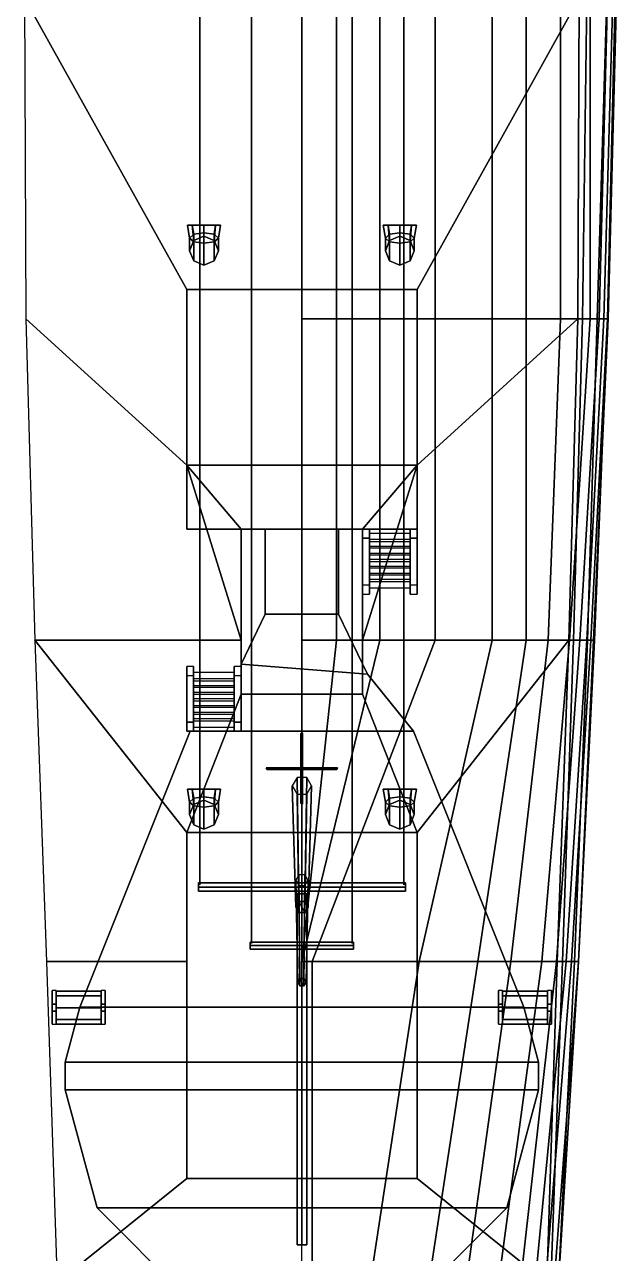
# Model space of a CAD drawing. Extents: x -4.1 to 4.7, y -49.9 to 48.9.
# Drawn here: x -4.02 to 4.56, y -30.26 to -12.44 of the extents above; entities that cross this region are included whole.
import ezdxf

# ---------------------------------------------------------------- set-up
doc = ezdxf.new("R2010")
doc.units = 0
doc.layers.get('0').update_dxf_attribs({"linetype": 'CONTINUOUS'})
doc.layers.add('DECK', color=3, linetype='CONTINUOUS')
doc.layers.add('SUPERSTRUCTURE', color=2, linetype='CONTINUOUS')

msp = doc.modelspace()

# ---------------------------------------------------------------- linework, layer by layer
for points in [[(-1.48, -24.92, 18.17), (-1.48, 22.95, 18.14), (-1.48, 22.95, 18.08), (-1.48, -24.92, 18.11)], [(-1.48, -24.92, 18.11), (-1.48, 22.95, 18.08), (-1.48, 22.95, 18.14), (-1.48, -24.92, 18.17)], [(1.48, -24.92, 18.17), (1.48, 22.95, 18.14), (1.48, 22.95, 18.08), (1.48, -24.92, 18.11)], [(1.48, -24.92, 18.11), (1.48, 22.95, 18.08), (1.48, 22.95, 18.14), (1.48, -24.92, 18.17)], [(-0.73, -25.77, 24.88), (-0.73, 22.13, 24.88), (-0.73, 22.13, 24.84), (-0.73, -25.77, 24.84)], [(-0.73, -25.77, 24.84), (-0.73, 22.13, 24.84), (-0.73, 22.13, 24.88), (-0.73, -25.77, 24.88)], [(0.73, -25.77, 24.88), (0.73, 22.13, 24.88), (0.73, 22.13, 24.84), (0.73, -25.77, 24.84)], [(0.73, -25.77, 24.84), (0.73, 22.13, 24.84), (0.73, 22.13, 24.88), (0.73, -25.77, 24.88)], [(0, -26.11, 26.91), (0, 21.81, 27.02), (0, 21.82, 26.98), (0, -26.11, 26.87)], [(0, -26.11, 26.87), (0, 21.82, 26.98), (0, 21.81, 27.02), (0, -26.11, 26.91)], [(0, -16.71, -3.3), (0, -12.05, -3.3), (0.5, -12.05, -3.24), (0.5, -16.71, -3.23)], [(0.5, -16.71, -3.23), (0.5, -12.05, -3.24), (1.13, -12.05, -3.14), (1.13, -16.71, -3.1)], [(1.13, -16.71, -3.1), (1.13, -12.05, -3.14), (1.93, -12.05, -2.96), (1.93, -16.71, -2.87)], [(1.93, -16.71, -2.87), (1.93, -12.05, -2.96), (2.76, -12.05, -2.68), (2.76, -16.71, -2.52)], [(2.76, -16.71, -2.52), (2.76, -12.05, -2.68), (3.25, -12.05, -2.38), (3.25, -16.71, -2.25)], [(3.25, -16.71, -2.25), (3.25, -12.05, -2.38), (3.75, -12.05, -1.96), (3.75, -16.71, -1.8)], [(3.75, -16.71, -1.8), (3.75, -12.05, -1.96), (4.18, -12.05, -1.38), (4.18, -16.71, -1.16)], [(4, -16.71, 2.4), (4.02, -12.05, 2.4), (4.02, -12.05, 2.5), (4, -16.71, 2.5)], [(4.07, -16.71, 2.2), (4.13, -12.05, 2.2), (4.02, -12.05, 2.4), (4, -16.71, 2.4)], [(4.28, -16.71, 1.35), (4.42, -12.05, 1.35), (4.13, -12.05, 2.2), (4.07, -16.71, 2.2)], [(4.18, -16.71, -1.16), (4.18, -12.05, -1.38), (4.43, -12.05, -0.83), (4.31, -16.71, -0.83)], [(4.43, -16.71, 0.42), (4.56, -12.05, 0.42), (4.42, -12.05, 1.35), (4.28, -16.71, 1.35)], [(4.31, -16.71, -0.83), (4.43, -12.05, -0.83), (4.51, -12.05, -0.53), (4.38, -16.71, -0.53)], [(4.38, -16.71, -0.53), (4.51, -12.05, -0.53), (4.54, -12.05, -0.25), (4.43, -16.71, -0.25)], [(4.44, -16.71), (4.56, -12.05), (4.56, -12.05, 0.42), (4.43, -16.71, 0.42)], [(4.43, -16.71, -0.25), (4.54, -12.05, -0.25), (4.56, -12.05), (4.44, -16.71)], [(0, -21.37, -3.16), (0, -16.71, -3.3), (0.5, -16.71, -3.23), (0.5, -21.37, -3.06)], [(0.5, -21.37, -3.06), (0.5, -16.71, -3.23), (1.13, -16.71, -3.1), (1.13, -21.37, -2.91)], [(1.13, -21.37, -2.91), (1.13, -16.71, -3.1), (1.93, -16.71, -2.87), (1.93, -21.37, -2.69)], [(1.93, -21.37, -2.69), (1.93, -16.71, -2.87), (2.76, -16.71, -2.52), (2.76, -21.37, -2.31)], [(2.76, -21.37, -2.31), (2.76, -16.71, -2.52), (3.25, -16.71, -2.25), (3.25, -21.37, -1.96)], [(3.25, -21.37, -1.96), (3.25, -16.71, -2.25), (3.75, -16.71, -1.8), (3.57, -21.37, -1.65)], [(3.57, -21.37, -1.65), (3.75, -16.71, -1.8), (4.18, -16.71, -1.16), (3.88, -21.37, -1.16)], [(3.94, -21.37, 2.2), (4.07, -16.71, 2.2), (4, -16.71, 2.4), (3.87, -21.37, 2.42)], [(3.87, -21.37, 2.42), (4, -16.71, 2.4), (4, -16.71, 2.5), (3.87, -21.37, 2.5)], [(3.88, -21.37, -1.16), (4.18, -16.71, -1.16), (4.31, -16.71, -0.83), (4.03, -21.37, -0.83)], [(4.14, -21.37, 1.35), (4.28, -16.71, 1.35), (4.07, -16.71, 2.2), (3.94, -21.37, 2.2)], [(4.03, -21.37, -0.83), (4.31, -16.71, -0.83), (4.38, -16.71, -0.53), (4.13, -21.37, -0.53)], [(4.13, -21.37, -0.53), (4.38, -16.71, -0.53), (4.43, -16.71, -0.25), (4.19, -21.37, -0.25)], [(4.24, -21.37, 0.42), (4.43, -16.71, 0.42), (4.28, -16.71, 1.35), (4.14, -21.37, 1.35)], [(4.19, -21.37, -0.25), (4.43, -16.71, -0.25), (4.44, -16.71), (4.23, -21.37)], [(4.23, -21.37), (4.44, -16.71), (4.43, -16.71, 0.42), (4.24, -21.37, 0.42)], [(0.88, -19.76, 5.03), (0.88, -20.57, 2.5), (0.88, -20.7, 2.5), (0.88, -19.89, 5.03)], [(0.98, -19.76, 5.03), (0.98, -20.57, 2.5), (0.88, -20.57, 2.5), (0.88, -19.76, 5.03)], [(0.98, -19.89, 5.03), (0.98, -19.76, 5.03), (0.88, -19.76, 5.03), (0.88, -19.89, 5.03)], [(0.98, -20.7, 2.5), (0.98, -20.57, 2.5), (0.98, -19.76, 5.03), (0.98, -19.89, 5.03)], [(1.57, -19.76, 5.03), (1.57, -20.57, 2.5), (1.57, -20.7, 2.5), (1.57, -19.89, 5.03)], [(1.67, -19.76, 5.03), (1.67, -20.57, 2.5), (1.57, -20.57, 2.5), (1.57, -19.76, 5.03)], [(1.67, -19.89, 5.03), (1.67, -19.76, 5.03), (1.57, -19.76, 5.03), (1.57, -19.89, 5.03)], [(1.67, -20.7, 2.5), (1.67, -20.57, 2.5), (1.67, -19.76, 5.03), (1.67, -19.89, 5.03)], [(0.88, -19.89, 5.03), (0.88, -20.7, 2.5), (0.98, -20.7, 2.5), (0.98, -19.89, 5.03)], [(1.57, -19.89, 5.03), (1.57, -20.7, 2.5), (1.67, -20.7, 2.5), (1.67, -19.89, 5.03)], [(0, -26.03, -2.72), (1.13, -21.37, -2.91), (1.93, -21.37, -2.69), (0.15, -26.03, -2.69)], [(0, -26.03, -2.72), (0, -21.37, -3.16), (0.5, -21.37, -3.06), (0, -26.03, -2.72)], [(0, -26.03, -2.72), (0.5, -21.37, -3.06), (1.13, -21.37, -2.91), (0, -26.03, -2.72)], [(0.15, -26.03, -2.69), (1.93, -21.37, -2.69), (2.76, -21.37, -2.31), (1.7, -26.03, -2.31)], [(1.7, -26.03, -2.31), (2.76, -21.37, -2.31), (3.25, -21.37, -1.96), (2.55, -26.03, -1.96)], [(2.55, -26.03, -1.96), (3.25, -21.37, -1.96), (3.57, -21.37, -1.65), (3.03, -26.03, -1.65)], [(3.03, -26.03, -1.65), (3.57, -21.37, -1.65), (3.88, -21.37, -1.16), (3.48, -26.03, -1.16)], [(3.48, -26.03, -1.16), (3.88, -21.37, -1.16), (4.03, -21.37, -0.83), (3.69, -26.03, -0.83)], [(3.69, -26.03, -0.83), (4.03, -21.37, -0.83), (4.13, -21.37, -0.53), (3.83, -26.03, -0.53)], [(3.7, -26.03, 2.43), (3.87, -21.37, 2.42), (3.87, -21.37, 2.5), (3.7, -26.03, 2.52)], [(3.78, -26.03, 2.2), (3.94, -21.37, 2.2), (3.87, -21.37, 2.42), (3.7, -26.03, 2.43)], [(3.95, -26.03, 1.35), (4.14, -21.37, 1.35), (3.94, -21.37, 2.2), (3.78, -26.03, 2.2)], [(3.83, -26.03, -0.53), (4.13, -21.37, -0.53), (4.19, -21.37, -0.25), (3.91, -26.03, -0.25)], [(3.91, -26.03, -0.25), (4.19, -21.37, -0.25), (4.23, -21.37), (4.01, -26.03, 0.25)], [(4.01, -26.03, 0.77), (4.24, -21.37, 0.42), (4.14, -21.37, 1.35), (3.95, -26.03, 1.35)], [(4.01, -26.03, 0.25), (4.23, -21.37), (4.24, -21.37, 0.42), (4.01, -26.03, 0.77)], [(-1.67, -21.75, 2.5), (-1.67, -21.88, 2.5), (-1.67, -22.69, 5.03), (-1.67, -22.56, 5.03)], [(-1.57, -22.56, 5.03), (-1.57, -21.75, 2.5), (-1.67, -21.75, 2.5), (-1.67, -22.56, 5.03)], [(-1.67, -22.69, 5.03), (-1.67, -21.88, 2.5), (-1.57, -21.88, 2.5), (-1.57, -22.69, 5.03)], [(-1.57, -22.69, 5.03), (-1.57, -21.88, 2.5), (-1.57, -21.75, 2.5), (-1.57, -22.56, 5.03)], [(-0.98, -21.75, 2.5), (-0.98, -21.88, 2.5), (-0.98, -22.69, 5.03), (-0.98, -22.56, 5.03)], [(-0.88, -22.56, 5.03), (-0.88, -21.75, 2.5), (-0.98, -21.75, 2.5), (-0.98, -22.56, 5.03)], [(-0.98, -22.69, 5.03), (-0.98, -21.88, 2.5), (-0.88, -21.88, 2.5), (-0.88, -22.69, 5.03)], [(-0.88, -22.69, 5.03), (-0.88, -21.88, 2.5), (-0.88, -21.75, 2.5), (-0.88, -22.56, 5.03)], [(-1.67, -22.56, 5.03), (-1.67, -22.69, 5.03), (-1.57, -22.69, 5.03), (-1.57, -22.56, 5.03)], [(-0.98, -22.56, 5.03), (-0.98, -22.69, 5.03), (-0.88, -22.69, 5.03), (-0.88, -22.56, 5.03)], [(0.007, -22.864, 6.624), (-0.015, -22.873, 6.633), (-0.015, -22.725, 6.99), (0.007, -22.712, 6.99)], [(0.007, -22.712, 6.99), (-0.015, -22.725, 6.99), (-0.015, -22.873, 7.347), (0.007, -22.864, 7.356)], [(-0.015, -22.873, 6.633), (0.007, -22.882, 6.642), (0.007, -22.738, 6.99), (-0.015, -22.725, 6.99)], [(-0.015, -22.725, 6.99), (0.007, -22.738, 6.99), (0.007, -22.882, 7.338), (-0.015, -22.873, 7.347)], [(0.007, -22.882, 6.642), (0.007, -22.864, 6.624), (0.007, -22.712, 6.99), (0.007, -22.738, 6.99)], [(0.007, -22.738, 6.99), (0.007, -22.712, 6.99), (0.007, -22.864, 7.356), (0.007, -22.882, 7.338)], [(0.007, -23.23, 6.472), (-0.015, -23.23, 6.485), (-0.015, -22.873, 6.633), (0.007, -22.864, 6.624)], [(0.007, -22.864, 7.356), (-0.015, -22.873, 7.347), (-0.015, -23.23, 7.495), (0.007, -23.23, 7.508)], [(-0.015, -23.23, 6.485), (0.007, -23.23, 6.498), (0.007, -22.882, 6.642), (-0.015, -22.873, 6.633)], [(-0.015, -22.873, 7.347), (0.007, -22.882, 7.338), (0.007, -23.23, 7.482), (-0.015, -23.23, 7.495)], [(0.007, -23.23, 6.498), (0.007, -23.23, 6.472), (0.007, -22.864, 6.624), (0.007, -22.882, 6.642)], [(0.007, -22.882, 7.338), (0.007, -22.864, 7.356), (0.007, -23.23, 7.508), (0.007, -23.23, 7.482)], [(-0.366, -23.222, 6.624), (-0.357, -23.245, 6.633), (-0.505, -23.245, 6.99), (-0.518, -23.222, 6.99)], [(-0.348, -23.222, 6.642), (-0.366, -23.222, 6.624), (-0.518, -23.222, 6.99), (-0.492, -23.222, 6.99)], [(-0.518, -23.222, 6.99), (-0.505, -23.245, 6.99), (-0.357, -23.245, 7.347), (-0.366, -23.222, 7.356)], [(-0.492, -23.222, 6.99), (-0.518, -23.222, 6.99), (-0.366, -23.222, 7.356), (-0.348, -23.222, 7.338)], [(-0.357, -23.245, 6.633), (-0.348, -23.222, 6.642), (-0.492, -23.222, 6.99), (-0.505, -23.245, 6.99)], [(-0.505, -23.245, 6.99), (-0.492, -23.222, 6.99), (-0.348, -23.222, 7.338), (-0.357, -23.245, 7.347)], [(0, -23.222, 6.472), (0, -23.245, 6.485), (-0.357, -23.245, 6.633), (-0.366, -23.222, 6.624)], [(0, -23.222, 6.498), (0, -23.222, 6.472), (-0.366, -23.222, 6.624), (-0.348, -23.222, 6.642)], [(-0.366, -23.222, 7.356), (-0.357, -23.245, 7.347), (0, -23.245, 7.495), (0, -23.222, 7.508)], [(-0.348, -23.222, 7.338), (-0.366, -23.222, 7.356), (0, -23.222, 7.508), (0, -23.222, 7.482)], [(0, -23.245, 6.485), (0, -23.222, 6.498), (-0.348, -23.222, 6.642), (-0.357, -23.245, 6.633)], [(-0.357, -23.245, 7.347), (-0.348, -23.222, 7.338), (0, -23.222, 7.482), (0, -23.245, 7.495)], [(0.007, -23.217, 5.03), (-0.015, -23.23, 5.03), (-0.015, -23.23, 6.49), (0.007, -23.217, 6.5)], [(0.007, -23.596, 6.624), (-0.015, -23.587, 6.633), (-0.015, -23.23, 6.485), (0.007, -23.23, 6.472)], [(-0.015, -23.587, 6.633), (0.007, -23.578, 6.642), (0.007, -23.23, 6.498), (-0.015, -23.23, 6.485)], [(-0.015, -23.23, 5.03), (0.007, -23.243, 5.03), (0.007, -23.243, 6.49), (-0.015, -23.23, 6.49)], [(0.007, -23.23, 7.508), (-0.015, -23.23, 7.495), (-0.015, -23.587, 7.347), (0.007, -23.596, 7.356)], [(-0.015, -23.23, 7.495), (0.007, -23.23, 7.482), (0.007, -23.578, 7.338), (-0.015, -23.587, 7.347)], [(0.366, -23.222, 6.624), (0.357, -23.245, 6.633), (0, -23.245, 6.485), (0, -23.222, 6.472)], [(0.348, -23.222, 6.642), (0.366, -23.222, 6.624), (0, -23.222, 6.472), (0, -23.222, 6.498)], [(0.357, -23.245, 6.633), (0.348, -23.222, 6.642), (0, -23.222, 6.498), (0, -23.245, 6.485)], [(0, -23.222, 7.508), (0, -23.245, 7.495), (0.357, -23.245, 7.347), (0.366, -23.222, 7.356)], [(0, -23.222, 7.482), (0, -23.222, 7.508), (0.366, -23.222, 7.356), (0.348, -23.222, 7.338)], [(0, -23.245, 7.495), (0, -23.222, 7.482), (0.348, -23.222, 7.338), (0.357, -23.245, 7.347)], [(0.007, -23.243, 5.03), (0.007, -23.217, 5.03), (0.007, -23.217, 6.5), (0.007, -23.243, 6.49)], [(0.007, -23.578, 6.642), (0.007, -23.596, 6.624), (0.007, -23.23, 6.472), (0.007, -23.23, 6.498)], [(0.007, -23.23, 7.482), (0.007, -23.23, 7.508), (0.007, -23.596, 7.356), (0.007, -23.578, 7.338)], [(0.492, -23.222, 6.99), (0.518, -23.222, 6.99), (0.366, -23.222, 6.624), (0.348, -23.222, 6.642)], [(0.505, -23.245, 6.99), (0.492, -23.222, 6.99), (0.348, -23.222, 6.642), (0.357, -23.245, 6.633)], [(0.348, -23.222, 7.338), (0.366, -23.222, 7.356), (0.518, -23.222, 6.99), (0.492, -23.222, 6.99)], [(0.357, -23.245, 7.347), (0.348, -23.222, 7.338), (0.492, -23.222, 6.99), (0.505, -23.245, 6.99)], [(0.518, -23.222, 6.99), (0.505, -23.245, 6.99), (0.357, -23.245, 6.633), (0.366, -23.222, 6.624)], [(0.366, -23.222, 7.356), (0.357, -23.245, 7.347), (0.505, -23.245, 6.99), (0.518, -23.222, 6.99)], [(-0.07, -23.359, 2.51), (-0.14, -23.48, 2.51), (-0.09, -25.24, 18.21), (-0.045, -25.162, 18.21)], [(-0.14, -23.48, 2.51), (-0.07, -23.601, 2.51), (-0.045, -25.318, 18.21), (-0.09, -25.24, 18.21)], [(0.07, -23.359, 2.51), (-0.07, -23.359, 2.51), (-0.045, -25.162, 18.21), (0.045, -25.162, 18.21)], [(0.14, -23.48, 2.51), (0.07, -23.359, 2.51), (0.045, -25.162, 18.21), (0.09, -25.24, 18.21)], [(0.07, -23.601, 2.51), (0.14, -23.48, 2.51), (0.09, -25.24, 18.21), (0.045, -25.318, 18.21)], [(-0.07, -23.601, 2.51), (0.07, -23.601, 2.51), (0.045, -25.318, 18.21), (-0.045, -25.318, 18.21)], [(-0.015, -23.735, 6.99), (0.007, -23.722, 6.99), (0.007, -23.578, 6.642), (-0.015, -23.587, 6.633)], [(-0.015, -23.587, 7.347), (0.007, -23.578, 7.338), (0.007, -23.722, 6.99), (-0.015, -23.735, 6.99)], [(0.007, -23.748, 6.99), (-0.015, -23.735, 6.99), (-0.015, -23.587, 6.633), (0.007, -23.596, 6.624)], [(0.007, -23.596, 7.356), (-0.015, -23.587, 7.347), (-0.015, -23.735, 6.99), (0.007, -23.748, 6.99)], [(0.007, -23.722, 6.99), (0.007, -23.748, 6.99), (0.007, -23.596, 6.624), (0.007, -23.578, 6.642)], [(0.007, -23.578, 7.338), (0.007, -23.596, 7.356), (0.007, -23.748, 6.99), (0.007, -23.722, 6.99)], [(-0.045, -24.772, 16.2), (-0.09, -24.85, 16.2), (-0.06, -26.33, 28.32), (-0.03, -26.278, 28.32)], [(0.045, -24.772, 16.2), (-0.045, -24.772, 16.2), (-0.03, -26.278, 28.32), (0.03, -26.278, 28.32)], [(0.09, -24.85, 16.2), (0.045, -24.772, 16.2), (0.03, -26.278, 28.32), (0.06, -26.33, 28.32)], [(-1.5, -24.95, 18.08), (-1.5, -24.89, 18.14), (1.5, -24.89, 18.14), (1.5, -24.95, 18.08)], [(-1.5, -24.89, 18.14), (-1.5, -24.95, 18.2), (1.5, -24.95, 18.2), (1.5, -24.89, 18.14)], [(-1.5, -24.89, 18.14), (-1.5, -24.95, 18.08), (-1.5, -25.01, 18.14), (-1.5, -24.95, 18.2)], [(-1.5, -25.01, 18.14), (-1.5, -24.95, 18.08), (1.5, -24.95, 18.08), (1.5, -25.01, 18.14)], [(-1.5, -24.95, 18.2), (-1.5, -25.01, 18.14), (1.5, -25.01, 18.14), (1.5, -24.95, 18.2)], [(-0.09, -24.85, 16.2), (-0.045, -24.928, 16.2), (-0.03, -26.382, 28.32), (-0.06, -26.33, 28.32)], [(-0.045, -24.928, 16.2), (0.045, -24.928, 16.2), (0.03, -26.382, 28.32), (-0.03, -26.382, 28.32)], [(0.045, -24.928, 16.2), (0.09, -24.85, 16.2), (0.06, -26.33, 28.32), (0.03, -26.382, 28.32)], [(1.5, -24.95, 18.2), (1.5, -25.01, 18.14), (1.5, -24.95, 18.08), (1.5, -24.89, 18.14)], [(-0.07, -25.32, 16.27), (0, -25.32, 16.34), (0, -25.05, 16.34), (-0.07, -25.05, 16.27)], [(0, -25.32, 16.2), (-0.07, -25.32, 16.27), (-0.07, -25.05, 16.27), (0, -25.05, 16.2)], [(0, -25.32, 16.34), (0.07, -25.32, 16.27), (0.07, -25.05, 16.27), (0, -25.05, 16.34)], [(0.07, -25.32, 16.27), (0, -25.32, 16.2), (0, -25.05, 16.2), (0.07, -25.05, 16.27)], [(-0.09, -25.24, 18.21), (-0.045, -25.318, 18.21), (0.045, -25.318, 18.21), (-0.045, -25.162, 18.21)], [(-0.045, -25.162, 18.21), (0.045, -25.318, 18.21), (0.09, -25.24, 18.21), (0.045, -25.162, 18.21)], [(-0.07, -30.14, 18.4), (0, -30.14, 18.47), (0, -25.32, 16.34), (-0.07, -25.32, 16.27)], [(0, -30.14, 18.33), (-0.07, -30.14, 18.4), (-0.07, -25.32, 16.27), (0, -25.32, 16.2)], [(0, -30.14, 18.47), (0.07, -30.14, 18.4), (0.07, -25.32, 16.27), (0, -25.32, 16.34)], [(0.07, -30.14, 18.4), (0, -30.14, 18.33), (0, -25.32, 16.2), (0.07, -25.32, 16.27)], [(-0.75, -25.8, 24.81), (-0.75, -25.75, 24.86), (0.75, -25.75, 24.86), (0.75, -25.8, 24.81)], [(-0.75, -25.75, 24.86), (-0.75, -25.8, 24.91), (0.75, -25.8, 24.91), (0.75, -25.75, 24.86)], [(-0.75, -25.75, 24.86), (-0.75, -25.8, 24.81), (-0.75, -25.85, 24.86), (-0.75, -25.8, 24.91)], [(-0.75, -25.85, 24.86), (-0.75, -25.8, 24.81), (0.75, -25.8, 24.81), (0.75, -25.85, 24.86)], [(-0.75, -25.8, 24.91), (-0.75, -25.85, 24.86), (0.75, -25.85, 24.86), (0.75, -25.8, 24.91)], [(0.75, -25.8, 24.91), (0.75, -25.85, 24.86), (0.75, -25.8, 24.81), (0.75, -25.75, 24.86)], [(0, -30.69, -2.18), (0, -26.03, -2.72), (0.15, -26.03, -2.69), (0.15, -30.69, -2.15)], [(0.15, -30.69, -2.15), (0.15, -26.03, -2.69), (1.7, -26.03, -2.31), (0.99, -30.69, -1.98)], [(0.99, -30.69, -1.98), (1.7, -26.03, -2.31), (2.55, -26.03, -1.96), (1.84, -30.69, -1.75)], [(1.84, -30.69, -1.75), (2.55, -26.03, -1.96), (3.03, -26.03, -1.65), (2.38, -30.69, -1.51)], [(2.38, -30.69, -1.51), (3.03, -26.03, -1.65), (3.48, -26.03, -1.16), (2.85, -30.69, -1.16)], [(2.85, -30.69, -1.16), (3.48, -26.03, -1.16), (3.69, -26.03, -0.83), (3.17, -30.69, -0.83)], [(3.17, -30.69, -0.83), (3.69, -26.03, -0.83), (3.83, -26.03, -0.53), (3.38, -30.69, -0.53)], [(3.38, -30.69, -0.53), (3.83, -26.03, -0.53), (3.91, -26.03, -0.25), (3.53, -30.69, -0.25)], [(3.53, -30.69, -0.25), (3.91, -26.03, -0.25), (4.01, -26.03, 0.25), (3.66, -30.69, 0.25)], [(3.61, -30.69, 2.2), (3.78, -26.03, 2.2), (3.7, -26.03, 2.43), (3.55, -30.69, 2.47)], [(3.55, -30.69, 2.47), (3.7, -26.03, 2.43), (3.7, -26.03, 2.52), (3.55, -30.69, 2.56)], [(3.72, -30.69, 1.35), (3.95, -26.03, 1.35), (3.78, -26.03, 2.2), (3.61, -30.69, 2.2)], [(3.66, -30.69, 0.25), (4.01, -26.03, 0.25), (4.01, -26.03, 0.77), (3.72, -30.69, 0.77)], [(3.72, -30.69, 0.77), (4.01, -26.03, 0.77), (3.95, -26.03, 1.35), (3.72, -30.69, 1.35)], [(-0.06, -26.33, 28.32), (-0.03, -26.382, 28.32), (0.03, -26.382, 28.32), (-0.03, -26.278, 28.32)], [(-0.03, -26.278, 28.32), (0.03, -26.382, 28.32), (0.06, -26.33, 28.32), (0.03, -26.278, 28.32)], [(-3.56, -26.65, 3.3), (-3.56, -26.45, 2.52), (-3.62, -26.45, 2.52), (-3.62, -26.65, 3.3)], [(-3.62, -26.65, 3.3), (-3.62, -26.45, 2.52), (-3.62, -26.94, 2.52), (-3.62, -26.75, 3.3)], [(-3.56, -26.94, 2.52), (-3.56, -26.45, 2.52), (-3.56, -26.65, 3.3), (-3.56, -26.75, 3.3)], [(-3.56, -26.46, 3.21), (-3.56, -26.53, 3.38), (-2.91, -26.53, 3.38), (-2.91, -26.46, 3.21)], [(-3.56, -26.53, 3.04), (-3.56, -26.46, 3.21), (-2.91, -26.46, 3.21), (-2.91, -26.53, 3.04)], [(-3.56, -26.46, 3.21), (-3.56, -26.87, 3.04), (-3.56, -26.94, 3.21), (-3.56, -26.53, 3.38)], [(-3.56, -26.53, 3.04), (-3.56, -26.7, 2.97), (-3.56, -26.87, 3.04), (-3.56, -26.46, 3.21)], [(-3.56, -26.53, 3.38), (-3.56, -26.7, 3.45), (-2.91, -26.7, 3.45), (-2.91, -26.53, 3.38)], [(-3.56, -26.7, 2.97), (-3.56, -26.53, 3.04), (-2.91, -26.53, 3.04), (-2.91, -26.7, 2.97)], [(-3.56, -26.53, 3.38), (-3.56, -26.94, 3.21), (-3.56, -26.87, 3.38), (-3.56, -26.7, 3.45)], [(-2.91, -26.65, 3.3), (-2.91, -26.45, 2.52), (-2.91, -26.94, 2.52), (-2.91, -26.75, 3.3)], [(-2.85, -26.65, 3.3), (-2.85, -26.45, 2.52), (-2.91, -26.45, 2.52), (-2.91, -26.65, 3.3)], [(-2.91, -26.53, 3.38), (-2.91, -26.94, 3.21), (-2.91, -26.87, 3.04), (-2.91, -26.46, 3.21)], [(-2.91, -26.46, 3.21), (-2.91, -26.87, 3.04), (-2.91, -26.7, 2.97), (-2.91, -26.53, 3.04)], [(-2.91, -26.7, 3.45), (-2.91, -26.87, 3.38), (-2.91, -26.94, 3.21), (-2.91, -26.53, 3.38)], [(-2.85, -26.94, 2.52), (-2.85, -26.45, 2.52), (-2.85, -26.65, 3.3), (-2.85, -26.75, 3.3)], [(2.85, -26.65, 3.3), (2.85, -26.45, 2.52), (2.85, -26.94, 2.52), (2.85, -26.75, 3.3)], [(2.91, -26.65, 3.3), (2.91, -26.45, 2.52), (2.85, -26.45, 2.52), (2.85, -26.65, 3.3)], [(2.91, -26.94, 2.52), (2.91, -26.45, 2.52), (2.91, -26.65, 3.3), (2.91, -26.75, 3.3)], [(2.91, -26.53, 3.04), (2.91, -26.46, 3.21), (3.56, -26.46, 3.21), (3.56, -26.53, 3.04)], [(2.91, -26.46, 3.21), (2.91, -26.53, 3.38), (3.56, -26.53, 3.38), (3.56, -26.46, 3.21)], [(2.91, -26.46, 3.21), (2.91, -26.87, 3.04), (2.91, -26.94, 3.21), (2.91, -26.53, 3.38)], [(2.91, -26.53, 3.04), (2.91, -26.7, 2.97), (2.91, -26.87, 3.04), (2.91, -26.46, 3.21)], [(2.91, -26.7, 2.97), (2.91, -26.53, 3.04), (3.56, -26.53, 3.04), (3.56, -26.7, 2.97)], [(2.91, -26.53, 3.38), (2.91, -26.7, 3.45), (3.56, -26.7, 3.45), (3.56, -26.53, 3.38)], [(2.91, -26.53, 3.38), (2.91, -26.94, 3.21), (2.91, -26.87, 3.38), (2.91, -26.7, 3.45)], [(3.56, -26.65, 3.3), (3.56, -26.45, 2.52), (3.56, -26.94, 2.52), (3.56, -26.75, 3.3)], [(3.62, -26.65, 3.3), (3.62, -26.45, 2.52), (3.56, -26.45, 2.52), (3.56, -26.65, 3.3)], [(3.56, -26.53, 3.38), (3.56, -26.94, 3.21), (3.56, -26.87, 3.04), (3.56, -26.46, 3.21)], [(3.56, -26.46, 3.21), (3.56, -26.87, 3.04), (3.56, -26.7, 2.97), (3.56, -26.53, 3.04)], [(3.56, -26.7, 3.45), (3.56, -26.87, 3.38), (3.56, -26.94, 3.21), (3.56, -26.53, 3.38)], [(3.62, -26.94, 2.52), (3.62, -26.45, 2.52), (3.62, -26.65, 3.3), (3.62, -26.75, 3.3)], [(-3.56, -26.75, 3.3), (-3.56, -26.65, 3.3), (-3.62, -26.65, 3.3), (-3.62, -26.75, 3.3)], [(-3.56, -26.7, 3.45), (-3.56, -26.87, 3.38), (-2.91, -26.87, 3.38), (-2.91, -26.7, 3.45)], [(-3.56, -26.87, 3.04), (-3.56, -26.7, 2.97), (-2.91, -26.7, 2.97), (-2.91, -26.87, 3.04)], [(-2.85, -26.75, 3.3), (-2.85, -26.65, 3.3), (-2.91, -26.65, 3.3), (-2.91, -26.75, 3.3)], [(2.91, -26.75, 3.3), (2.91, -26.65, 3.3), (2.85, -26.65, 3.3), (2.85, -26.75, 3.3)], [(2.91, -26.87, 3.04), (2.91, -26.7, 2.97), (3.56, -26.7, 2.97), (3.56, -26.87, 3.04)], [(2.91, -26.7, 3.45), (2.91, -26.87, 3.38), (3.56, -26.87, 3.38), (3.56, -26.7, 3.45)], [(3.62, -26.75, 3.3), (3.62, -26.65, 3.3), (3.56, -26.65, 3.3), (3.56, -26.75, 3.3)], [(-3.62, -26.75, 3.3), (-3.62, -26.94, 2.52), (-3.56, -26.94, 2.52), (-3.56, -26.75, 3.3)], [(-3.56, -26.87, 3.38), (-3.56, -26.94, 3.21), (-2.91, -26.94, 3.21), (-2.91, -26.87, 3.38)], [(-3.56, -26.94, 3.21), (-3.56, -26.87, 3.04), (-2.91, -26.87, 3.04), (-2.91, -26.94, 3.21)], [(-2.91, -26.75, 3.3), (-2.91, -26.94, 2.52), (-2.85, -26.94, 2.52), (-2.85, -26.75, 3.3)], [(2.85, -26.75, 3.3), (2.85, -26.94, 2.52), (2.91, -26.94, 2.52), (2.91, -26.75, 3.3)], [(2.91, -26.94, 3.21), (2.91, -26.87, 3.04), (3.56, -26.87, 3.04), (3.56, -26.94, 3.21)], [(2.91, -26.87, 3.38), (2.91, -26.94, 3.21), (3.56, -26.94, 3.21), (3.56, -26.87, 3.38)], [(3.56, -26.75, 3.3), (3.56, -26.94, 2.52), (3.62, -26.94, 2.52), (3.62, -26.75, 3.3)], [(0, -30.14, 18.47), (-0.07, -30.14, 18.4), (0, -30.14, 18.33), (0.07, -30.14, 18.4)]]:
    msp.add_3dface(points)
at = {"layer": 'DECK', "color": 3}
for points in [[(1.67, -16.28, 2.5), (4.02, -12.05, 2.5), (-4.02, -12.05, 2.5), (-1.67, -16.28, 2.5)], [(-1.67, -18.83, 2.5), (-1.67, -16.28, 2.5), (-4.02, -12.05, 2.5), (-4, -16.71, 2.5)], [(4, -16.71, 2.5), (4.02, -12.05, 2.5), (1.67, -16.28, 2.5), (1.67, -18.83, 2.5)], [(-0.88, -21.37, 2.5), (-1.67, -18.83, 2.5), (-4, -16.71, 2.5), (-3.87, -21.37, 2.5)], [(3.87, -21.37, 2.5), (4, -16.71, 2.5), (1.67, -18.83, 2.5), (0.88, -21.37, 2.5)], [(-0.88, -21.37, 2.5), (-0.88, -19.76, 2.5), (-1.67, -18.83, 2.5), (-0.88, -21.37, 2.5)], [(0.88, -21.37, 2.5), (1.67, -18.83, 2.5), (1.67, -18.83, 2.5), (0.88, -19.76, 2.5)], [(-1.67, -26.03, 2.52), (-1.67, -24.16, 2.512), (-3.87, -21.37, 2.5), (-3.7, -26.03, 2.52)], [(-0.88, -22.15, 2.503), (-0.88, -21.37, 2.5), (-3.87, -21.37, 2.5), (-1.67, -24.16, 2.512)], [(1.67, -24.16, 2.512), (3.87, -21.37, 2.5), (0.88, -21.37, 2.5), (0.88, -22.15, 2.508)], [(3.7, -26.03, 2.52), (3.87, -21.37, 2.5), (1.67, -24.16, 2.512), (1.67, -26.03, 2.52)], [(1.67, -24.16, 2.512), (0.88, -22.15, 2.503), (-0.88, -22.15, 2.503), (-1.67, -24.16, 2.512)], [(-1.67, -29.18, 2.547), (-1.67, -26.03, 2.52), (-3.7, -26.03, 2.52), (-3.55, -30.69, 2.56)], [(3.55, -30.69, 2.56), (3.7, -26.03, 2.52), (1.67, -26.03, 2.52), (1.67, -29.18, 2.547)], [(3.55, -30.69, 2.56), (1.67, -29.18, 2.547), (-1.67, -29.18, 2.547), (-3.55, -30.69, 2.56)]]:
    msp.add_3dface(points, dxfattribs=at)
at = {"layer": 'SUPERSTRUCTURE'}
for points in [[(-1.66, -15.35, 3.73), (-1.59, -15.35, 3.53), (-1.568, -15.48, 3.53), (-1.63, -15.54, 3.73)], [(-1.59, -15.35, 3.92), (-1.66, -15.35, 3.73), (-1.63, -15.54, 3.73), (-1.568, -15.59, 3.92)], [(-1.568, -15.572, 3.38), (-1.63, -15.72, 3.52), (-1.63, -15.54, 3.73), (-1.568, -15.48, 3.53)], [(-1.59, -15.35, 3.53), (-1.42, -15.35, 3.46), (-1.42, -15.46, 3.46), (-1.568, -15.48, 3.53)], [(-1.42, -15.35, 3.99), (-1.59, -15.35, 3.92), (-1.568, -15.59, 3.92), (-1.42, -15.61, 3.99)], [(-1.42, -15.51, 3.33), (-1.568, -15.572, 3.38), (-1.568, -15.48, 3.53), (-1.42, -15.46, 3.46)], [(-1.42, -15.35, 3.46), (-1.25, -15.35, 3.53), (-1.272, -15.48, 3.53), (-1.42, -15.46, 3.46)], [(-1.25, -15.35, 3.92), (-1.42, -15.35, 3.99), (-1.42, -15.61, 3.99), (-1.272, -15.59, 3.92)], [(-1.272, -15.572, 3.38), (-1.42, -15.51, 3.33), (-1.42, -15.46, 3.46), (-1.272, -15.48, 3.53)], [(-1.25, -15.35, 3.53), (-1.18, -15.35, 3.73), (-1.21, -15.54, 3.73), (-1.272, -15.48, 3.53)], [(-1.18, -15.35, 3.73), (-1.25, -15.35, 3.92), (-1.272, -15.59, 3.92), (-1.21, -15.54, 3.73)], [(-1.21, -15.72, 3.52), (-1.272, -15.572, 3.38), (-1.272, -15.48, 3.53), (-1.21, -15.54, 3.73)], [(1.18, -15.35, 3.73), (1.25, -15.35, 3.53), (1.272, -15.48, 3.53), (1.21, -15.54, 3.73)], [(1.25, -15.35, 3.92), (1.18, -15.35, 3.73), (1.21, -15.54, 3.73), (1.272, -15.59, 3.92)], [(1.272, -15.572, 3.38), (1.21, -15.72, 3.52), (1.21, -15.54, 3.73), (1.272, -15.48, 3.53)], [(1.25, -15.35, 3.53), (1.42, -15.35, 3.46), (1.42, -15.46, 3.46), (1.272, -15.48, 3.53)], [(1.42, -15.35, 3.99), (1.25, -15.35, 3.92), (1.272, -15.59, 3.92), (1.42, -15.61, 3.99)], [(1.42, -15.51, 3.33), (1.272, -15.572, 3.38), (1.272, -15.48, 3.53), (1.42, -15.46, 3.46)], [(1.42, -15.35, 3.46), (1.59, -15.35, 3.53), (1.568, -15.48, 3.53), (1.42, -15.46, 3.46)], [(1.59, -15.35, 3.92), (1.42, -15.35, 3.99), (1.42, -15.61, 3.99), (1.568, -15.59, 3.92)], [(1.568, -15.572, 3.38), (1.42, -15.51, 3.33), (1.42, -15.46, 3.46), (1.568, -15.48, 3.53)], [(1.59, -15.35, 3.53), (1.66, -15.35, 3.73), (1.63, -15.54, 3.73), (1.568, -15.48, 3.53)], [(1.66, -15.35, 3.73), (1.59, -15.35, 3.92), (1.568, -15.59, 3.92), (1.63, -15.54, 3.73)], [(1.63, -15.72, 3.52), (1.568, -15.572, 3.38), (1.568, -15.48, 3.53), (1.63, -15.54, 3.73)], [(-1.63, -15.72, 3.52), (-1.568, -15.868, 3.65), (-1.568, -15.59, 3.92), (-1.63, -15.54, 3.73)], [(-1.568, -15.572, 2.5), (-1.63, -15.72, 2.5), (-1.63, -15.72, 3.52), (-1.568, -15.572, 3.38)], [(-1.42, -15.51, 2.5), (-1.568, -15.572, 2.5), (-1.568, -15.572, 3.38), (-1.42, -15.51, 3.33)], [(-1.568, -15.868, 3.65), (-1.42, -15.93, 3.7), (-1.42, -15.61, 3.99), (-1.568, -15.59, 3.92)], [(-1.272, -15.572, 2.5), (-1.42, -15.51, 2.5), (-1.42, -15.51, 3.33), (-1.272, -15.572, 3.38)], [(-1.42, -15.93, 3.7), (-1.272, -15.868, 3.65), (-1.272, -15.59, 3.92), (-1.42, -15.61, 3.99)], [(-1.272, -15.868, 3.65), (-1.21, -15.72, 3.52), (-1.21, -15.54, 3.73), (-1.272, -15.59, 3.92)], [(-1.21, -15.72, 2.5), (-1.272, -15.572, 2.5), (-1.272, -15.572, 3.38), (-1.21, -15.72, 3.52)], [(1.21, -15.72, 3.52), (1.272, -15.868, 3.65), (1.272, -15.59, 3.92), (1.21, -15.54, 3.73)], [(1.272, -15.572, 2.5), (1.21, -15.72, 2.5), (1.21, -15.72, 3.52), (1.272, -15.572, 3.38)], [(1.42, -15.51, 2.5), (1.272, -15.572, 2.5), (1.272, -15.572, 3.38), (1.42, -15.51, 3.33)], [(1.272, -15.868, 3.65), (1.42, -15.93, 3.7), (1.42, -15.61, 3.99), (1.272, -15.59, 3.92)], [(1.568, -15.572, 2.5), (1.42, -15.51, 2.5), (1.42, -15.51, 3.33), (1.568, -15.572, 3.38)], [(1.42, -15.93, 3.7), (1.568, -15.868, 3.65), (1.568, -15.59, 3.92), (1.42, -15.61, 3.99)], [(1.568, -15.868, 3.65), (1.63, -15.72, 3.52), (1.63, -15.54, 3.73), (1.568, -15.59, 3.92)], [(1.63, -15.72, 2.5), (1.568, -15.572, 2.5), (1.568, -15.572, 3.38), (1.63, -15.72, 3.52)], [(-1.63, -15.72, 2.5), (-1.568, -15.868, 2.5), (-1.568, -15.868, 3.65), (-1.63, -15.72, 3.52)], [(-1.272, -15.868, 2.5), (-1.21, -15.72, 2.5), (-1.21, -15.72, 3.52), (-1.272, -15.868, 3.65)], [(1.21, -15.72, 2.5), (1.272, -15.868, 2.5), (1.272, -15.868, 3.65), (1.21, -15.72, 3.52)], [(1.568, -15.868, 2.5), (1.63, -15.72, 2.5), (1.63, -15.72, 3.52), (1.568, -15.868, 3.65)], [(-1.568, -15.868, 2.5), (-1.42, -15.93, 2.5), (-1.42, -15.93, 3.7), (-1.568, -15.868, 3.65)], [(-1.42, -15.93, 2.5), (-1.272, -15.868, 2.5), (-1.272, -15.868, 3.65), (-1.42, -15.93, 3.7)], [(1.272, -15.868, 2.5), (1.42, -15.93, 2.5), (1.42, -15.93, 3.7), (1.272, -15.868, 3.65)], [(1.42, -15.93, 2.5), (1.568, -15.868, 2.5), (1.568, -15.868, 3.65), (1.42, -15.93, 3.7)], [(-1.67, -16.28, 5.03), (-1.67, -16.28, 2.5), (-1.67, -18.83, 2.5), (-1.67, -18.83, 5.03)], [(1.67, -16.28, 5.03), (1.67, -16.28, 2.5), (-1.67, -16.28, 2.5), (-1.67, -16.28, 5.03)], [(1.67, -18.83, 5.03), (1.67, -16.28, 5.03), (-1.67, -16.28, 5.03), (-1.67, -18.83, 5.03)], [(1.67, -18.83, 2.5), (1.67, -16.28, 2.5), (1.67, -16.28, 5.03), (1.67, -18.83, 5.03)], [(-1.67, -18.83, 4.92), (-1.67, -18.83, 2.5), (-0.88, -19.76, 2.5), (-0.88, -19.76, 4.92)], [(-1.67, -18.83, 5.03), (-1.67, -18.83, 4.92), (-1.67, -19.76, 4.92), (-1.67, -19.76, 5.03)], [(1.67, -19.76, 5.03), (1.67, -18.83, 5.03), (-1.67, -18.83, 5.03), (-1.67, -19.76, 5.03)], [(0.88, -19.76, 2.5), (1.67, -18.83, 2.5), (1.67, -18.83, 4.92), (0.88, -19.76, 4.92)], [(1.67, -19.76, 4.92), (1.67, -18.83, 4.92), (1.67, -18.83, 5.03), (1.67, -19.76, 5.03)], [(-1.67, -19.76, 5.03), (-1.67, -19.76, 4.92), (1.67, -19.76, 4.92), (1.67, -19.76, 5.03)], [(-0.88, -19.76, 4.92), (-0.88, -19.76, 3.12), (0.88, -19.76, 3.12), (0.88, -19.76, 4.92)], [(-0.88, -19.76, 3.12), (-0.88, -22.15, 3.12), (0.88, -22.15, 3.12), (0.88, -19.76, 3.12)], [(-0.88, -19.76, 2.5), (-0.88, -21.37, 2.5), (-0.88, -22.15, 3.12), (-0.88, -19.76, 3.12)], [(0.53, -20.99, 5.03), (0.53, -19.76, 5.03), (-0.53, -19.76, 5.03), (-0.53, -20.99, 5.03)], [(-0.53, -19.76, 5.03), (-0.53, -19.76, 4.92), (-0.53, -20.99, 4.92), (-0.53, -20.99, 5.03)], [(0.53, -19.76, 5.03), (0.53, -19.76, 4.92), (-0.53, -19.76, 4.92), (-0.53, -19.76, 5.03)], [(0.53, -20.99, 4.92), (0.53, -19.76, 4.92), (0.53, -19.76, 5.03), (0.53, -20.99, 5.03)], [(0.88, -22.15, 3.12), (0.88, -21.37, 2.5), (0.88, -19.76, 2.5), (0.88, -19.76, 3.12)], [(1.57, -19.94, 4.86), (1.57, -19.82, 4.86), (0.98, -19.82, 4.86), (0.98, -19.94, 4.86)], [(1.57, -20.03, 4.56), (1.57, -19.91, 4.56), (0.98, -19.91, 4.56), (0.98, -20.03, 4.56)], [(1.57, -20.13, 4.26), (1.57, -20.01, 4.26), (0.98, -20.01, 4.26), (0.98, -20.13, 4.26)], [(1.57, -20.23, 3.96), (1.57, -20.11, 3.96), (0.98, -20.11, 3.96), (0.98, -20.23, 3.96)], [(1.57, -20.32, 3.66), (1.57, -20.2, 3.66), (0.98, -20.2, 3.66), (0.98, -20.32, 3.66)], [(1.57, -20.42, 3.36), (1.57, -20.3, 3.36), (0.98, -20.3, 3.36), (0.98, -20.42, 3.36)], [(1.57, -20.52, 3.06), (1.57, -20.4, 3.06), (0.98, -20.4, 3.06), (0.98, -20.52, 3.06)], [(1.57, -20.61, 2.76), (1.57, -20.49, 2.76), (0.98, -20.49, 2.76), (0.98, -20.61, 2.76)], [(0.95, -21.86, 5.03), (0.53, -20.99, 5.03), (-0.53, -20.99, 5.03), (-0.88, -21.715, 5.03)], [(-0.53, -20.99, 5.03), (-0.53, -20.99, 4.92), (-0.88, -21.715, 4.92), (-0.88, -21.715, 5.03)], [(0.95, -21.86, 4.92), (0.53, -20.99, 4.92), (0.53, -20.99, 5.03), (0.95, -21.86, 5.03)], [(-0.88, -21.37, 2.5), (-0.88, -22.15, 2.503), (-0.88, -22.15, 3.12)], [(0.88, -22.15, 3.12), (0.88, -22.15, 2.503), (0.88, -21.37, 2.5), (0.88, -22.15, 3.12)], [(-0.88, -21.715, 5.03), (-0.88, -22.69, 5.03), (1.62, -22.69, 5.03), (0.95, -21.86, 5.03)], [(-0.88, -21.715, 4.92), (-0.88, -22.69, 4.92), (-0.88, -22.69, 5.03), (-0.88, -21.715, 5.03)], [(-1.57, -21.84, 2.76), (-1.57, -21.96, 2.76), (-0.98, -21.96, 2.76), (-0.98, -21.84, 2.76)], [(1.62, -22.69, 5.03), (1.62, -22.69, 4.92), (0.95, -21.86, 4.92), (0.95, -21.86, 5.03)], [(-1.57, -21.93, 3.06), (-1.57, -22.05, 3.06), (-0.98, -22.05, 3.06), (-0.98, -21.93, 3.06)], [(-1.57, -22.03, 3.36), (-1.57, -22.15, 3.36), (-0.98, -22.15, 3.36), (-0.98, -22.03, 3.36)], [(-1.57, -22.13, 3.66), (-1.57, -22.25, 3.66), (-0.98, -22.25, 3.66), (-0.98, -22.13, 3.66)], [(-1.57, -22.22, 3.96), (-1.57, -22.34, 3.96), (-0.98, -22.34, 3.96), (-0.98, -22.22, 3.96)], [(-0.88, -22.15, 3.12), (-0.88, -22.15, 2.503), (0.88, -22.15, 2.503), (0.88, -22.15, 3.12)], [(-0.88, -22.15, 3.12), (-0.88, -22.15, 3.12), (0.88, -22.15, 3.12)], [(-1.57, -22.32, 4.26), (-1.57, -22.44, 4.26), (-0.98, -22.44, 4.26), (-0.98, -22.32, 4.26)], [(-1.57, -22.42, 4.56), (-1.57, -22.54, 4.56), (-0.98, -22.54, 4.56), (-0.98, -22.42, 4.56)], [(-1.57, -22.51, 4.86), (-1.57, -22.63, 4.86), (-0.98, -22.63, 4.86), (-0.98, -22.51, 4.86)], [(3.22, -26.69, 5.03), (1.62, -22.69, 5.03), (-1.62, -22.69, 5.03), (-3.22, -26.69, 5.03)], [(-1.62, -22.69, 5.03), (-1.62, -22.69, 4.92), (-3.22, -26.69, 4.92), (-3.22, -26.69, 5.03)], [(-0.88, -22.69, 4.92), (-1.62, -22.69, 4.92), (-1.62, -22.69, 5.03), (-0.88, -22.69, 5.03)], [(3.22, -26.69, 4.92), (1.62, -22.69, 4.92), (1.62, -22.69, 5.03), (3.22, -26.69, 5.03)], [(-1.66, -23.53, 3.73), (-1.59, -23.53, 3.53), (-1.568, -23.66, 3.53), (-1.63, -23.72, 3.73)], [(-1.59, -23.53, 3.92), (-1.66, -23.53, 3.73), (-1.63, -23.72, 3.73), (-1.568, -23.77, 3.92)], [(-1.568, -23.752, 3.38), (-1.63, -23.9, 3.52), (-1.63, -23.72, 3.73), (-1.568, -23.66, 3.53)], [(-1.59, -23.53, 3.53), (-1.42, -23.53, 3.46), (-1.42, -23.64, 3.46), (-1.568, -23.66, 3.53)], [(-1.42, -23.53, 3.99), (-1.59, -23.53, 3.92), (-1.568, -23.77, 3.92), (-1.42, -23.79, 3.99)], [(-1.42, -23.69, 3.33), (-1.568, -23.752, 3.38), (-1.568, -23.66, 3.53), (-1.42, -23.64, 3.46)], [(-1.42, -23.69, 2.5), (-1.568, -23.752, 2.5), (-1.568, -23.752, 3.38), (-1.42, -23.69, 3.33)], [(-1.42, -23.53, 3.46), (-1.25, -23.53, 3.53), (-1.272, -23.66, 3.53), (-1.42, -23.64, 3.46)], [(-1.25, -23.53, 3.92), (-1.42, -23.53, 3.99), (-1.42, -23.79, 3.99), (-1.272, -23.77, 3.92)], [(-1.272, -23.752, 3.38), (-1.42, -23.69, 3.33), (-1.42, -23.64, 3.46), (-1.272, -23.66, 3.53)], [(-1.272, -23.752, 2.5), (-1.42, -23.69, 2.5), (-1.42, -23.69, 3.33), (-1.272, -23.752, 3.38)], [(-1.25, -23.53, 3.53), (-1.18, -23.53, 3.73), (-1.21, -23.72, 3.73), (-1.272, -23.66, 3.53)], [(-1.18, -23.53, 3.73), (-1.25, -23.53, 3.92), (-1.272, -23.77, 3.92), (-1.21, -23.72, 3.73)], [(-1.21, -23.9, 3.52), (-1.272, -23.752, 3.38), (-1.272, -23.66, 3.53), (-1.21, -23.72, 3.73)], [(1.18, -23.53, 3.73), (1.25, -23.53, 3.53), (1.272, -23.66, 3.53), (1.21, -23.72, 3.73)], [(1.25, -23.53, 3.92), (1.18, -23.53, 3.73), (1.21, -23.72, 3.73), (1.272, -23.77, 3.92)], [(1.272, -23.752, 3.38), (1.21, -23.9, 3.52), (1.21, -23.72, 3.73), (1.272, -23.66, 3.53)], [(1.25, -23.53, 3.53), (1.42, -23.53, 3.46), (1.42, -23.64, 3.46), (1.272, -23.66, 3.53)], [(1.42, -23.53, 3.99), (1.25, -23.53, 3.92), (1.272, -23.77, 3.92), (1.42, -23.79, 3.99)], [(1.42, -23.69, 3.33), (1.272, -23.752, 3.38), (1.272, -23.66, 3.53), (1.42, -23.64, 3.46)], [(1.42, -23.69, 2.5), (1.272, -23.752, 2.5), (1.272, -23.752, 3.38), (1.42, -23.69, 3.33)], [(1.42, -23.53, 3.46), (1.59, -23.53, 3.53), (1.568, -23.66, 3.53), (1.42, -23.64, 3.46)], [(1.59, -23.53, 3.92), (1.42, -23.53, 3.99), (1.42, -23.79, 3.99), (1.568, -23.77, 3.92)], [(1.568, -23.752, 3.38), (1.42, -23.69, 3.33), (1.42, -23.64, 3.46), (1.568, -23.66, 3.53)], [(1.568, -23.752, 2.5), (1.42, -23.69, 2.5), (1.42, -23.69, 3.33), (1.568, -23.752, 3.38)], [(1.59, -23.53, 3.53), (1.66, -23.53, 3.73), (1.63, -23.72, 3.73), (1.568, -23.66, 3.53)], [(1.66, -23.53, 3.73), (1.59, -23.53, 3.92), (1.568, -23.77, 3.92), (1.63, -23.72, 3.73)], [(1.63, -23.9, 3.52), (1.568, -23.752, 3.38), (1.568, -23.66, 3.53), (1.63, -23.72, 3.73)], [(-1.63, -23.9, 3.52), (-1.568, -24.048, 3.65), (-1.568, -23.77, 3.92), (-1.63, -23.72, 3.73)], [(-1.568, -23.752, 2.5), (-1.63, -23.9, 2.5), (-1.63, -23.9, 3.52), (-1.568, -23.752, 3.38)], [(-1.568, -24.048, 3.65), (-1.42, -24.11, 3.7), (-1.42, -23.79, 3.99), (-1.568, -23.77, 3.92)], [(-1.42, -24.11, 3.7), (-1.272, -24.048, 3.65), (-1.272, -23.77, 3.92), (-1.42, -23.79, 3.99)], [(-1.272, -24.048, 3.65), (-1.21, -23.9, 3.52), (-1.21, -23.72, 3.73), (-1.272, -23.77, 3.92)], [(-1.21, -23.9, 2.5), (-1.272, -23.752, 2.5), (-1.272, -23.752, 3.38), (-1.21, -23.9, 3.52)], [(1.21, -23.9, 3.52), (1.272, -24.048, 3.65), (1.272, -23.77, 3.92), (1.21, -23.72, 3.73)], [(1.272, -23.752, 2.5), (1.21, -23.9, 2.5), (1.21, -23.9, 3.52), (1.272, -23.752, 3.38)], [(1.272, -24.048, 3.65), (1.42, -24.11, 3.7), (1.42, -23.79, 3.99), (1.272, -23.77, 3.92)], [(1.42, -24.11, 3.7), (1.568, -24.048, 3.65), (1.568, -23.77, 3.92), (1.42, -23.79, 3.99)], [(1.568, -24.048, 3.65), (1.63, -23.9, 3.52), (1.63, -23.72, 3.73), (1.568, -23.77, 3.92)], [(1.63, -23.9, 2.5), (1.568, -23.752, 2.5), (1.568, -23.752, 3.38), (1.63, -23.9, 3.52)], [(-1.63, -23.9, 2.5), (-1.568, -24.048, 2.5), (-1.568, -24.048, 3.65), (-1.63, -23.9, 3.52)], [(-1.568, -24.048, 2.5), (-1.42, -24.11, 2.5), (-1.42, -24.11, 3.7), (-1.568, -24.048, 3.65)], [(-1.42, -24.11, 2.5), (-1.272, -24.048, 2.5), (-1.272, -24.048, 3.65), (-1.42, -24.11, 3.7)], [(-1.272, -24.048, 2.5), (-1.21, -23.9, 2.5), (-1.21, -23.9, 3.52), (-1.272, -24.048, 3.65)], [(1.21, -23.9, 2.5), (1.272, -24.048, 2.5), (1.272, -24.048, 3.65), (1.21, -23.9, 3.52)], [(1.272, -24.048, 2.5), (1.42, -24.11, 2.5), (1.42, -24.11, 3.7), (1.272, -24.048, 3.65)], [(1.42, -24.11, 2.5), (1.568, -24.048, 2.5), (1.568, -24.048, 3.65), (1.42, -24.11, 3.7)], [(1.568, -24.048, 2.5), (1.63, -23.9, 2.5), (1.63, -23.9, 3.52), (1.568, -24.048, 3.65)], [(1.67, -24.16, 4.92), (1.67, -24.16, 2.512), (-1.67, -24.16, 2.512), (-1.67, -24.16, 4.92)], [(-1.67, -24.16, 4.92), (-1.67, -24.16, 2.512), (-1.67, -26.03, 2.52), (-1.67, -24.16, 4.92)], [(-1.67, -24.16, 4.92), (-1.67, -26.03, 2.52), (-1.67, -29.18, 2.547), (-1.67, -29.18, 4.92)], [(1.67, -26.03, 2.52), (1.67, -24.16, 2.512), (1.67, -24.16, 4.92)], [(1.67, -29.18, 2.547), (1.67, -26.03, 2.52), (1.67, -24.16, 4.92), (1.67, -29.18, 4.92)], [(-3.22, -26.69, 5.03), (-3.43, -27.49, 5.03), (3.43, -27.49, 5.03), (3.22, -26.69, 5.03)], [(-3.22, -26.69, 4.92), (-3.43, -27.49, 4.92), (-3.43, -27.49, 5.03), (-3.22, -26.69, 5.03)], [(3.43, -27.49, 5.03), (3.43, -27.49, 4.92), (3.22, -26.69, 4.92), (3.22, -26.69, 5.03)], [(-3.43, -27.49, 4.92), (-3.43, -27.89, 4.92), (-3.43, -27.89, 5.03), (-3.43, -27.49, 5.03)], [(-3.43, -27.49, 5.03), (-3.43, -27.89, 5.03), (3.43, -27.89, 5.03), (3.43, -27.49, 5.03)], [(3.43, -27.89, 4.92), (3.43, -27.49, 4.92), (3.43, -27.49, 5.03), (3.43, -27.89, 5.03)], [(-3.43, -27.89, 4.92), (-2.97, -29.605, 4.92), (-2.97, -29.605, 5.03), (-3.43, -27.89, 5.03)], [(-3.43, -27.89, 5.03), (-2.97, -29.605, 5.03), (2.97, -29.605, 5.03), (3.43, -27.89, 5.03)], [(2.97, -29.605, 4.92), (3.43, -27.89, 4.92), (3.43, -27.89, 5.03), (2.97, -29.605, 5.03)], [(-1.67, -29.18, 4.92), (-1.67, -29.18, 2.547), (1.67, -29.18, 2.547), (1.67, -29.18, 4.92)], [(-2.97, -29.605, 4.92), (-1.715, -30.86, 4.92), (-1.715, -30.86, 5.03), (-2.97, -29.605, 5.03)], [(-2.97, -29.605, 5.03), (-1.715, -30.86, 5.03), (1.715, -30.86, 5.03), (2.97, -29.605, 5.03)], [(1.715, -30.86, 4.92), (2.97, -29.605, 4.92), (2.97, -29.605, 5.03), (1.715, -30.86, 5.03)]]:
    msp.add_3dface(points, dxfattribs=at)

doc.saveas('drawing.dxf')
